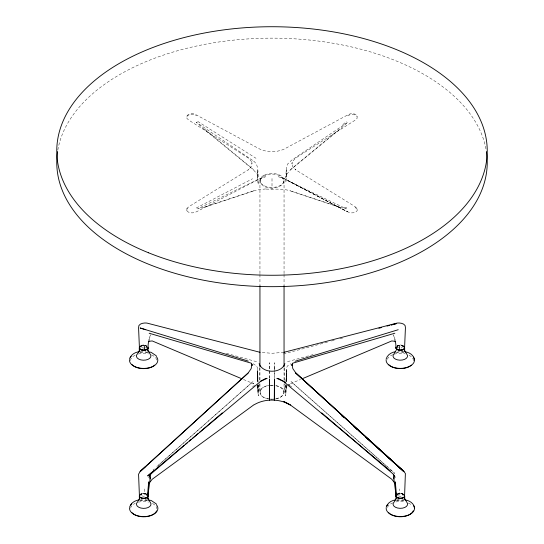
<?xml version="1.0" encoding="UTF-8"?>
<svg xmlns="http://www.w3.org/2000/svg" width="544" height="544" viewBox="0 0 544 544"><rect width="100%" height="100%" fill="white"/><g stroke="black" fill="none" stroke-linecap="round" stroke-linejoin="round"><path stroke-width="0.41" stroke-dasharray="2.72 2.04" d="M272.007 178.541L272 189.23M286.049 384.683L285.736 395.869L286.022 384.594M286.124 381.446L286.586 369.702L286.219 381.827M285.872 384.778L285.777 388.817L286.967 386.097M285.954 381.541L286.532 367.873L287.477 365.949L290.999 363.684M275.638 398.793C283.832 398.208 285.41 390.762 284.254 383.826M284.356 380.46L284.75 367.839M286.124 380.569L286.824 371.117L286.484 382.072M286.355 386.288L285.845 393.591L286.11 384.921M204.626 207.033L254.055 190.74L204.211 207.352L197.649 208.876L259.624 178.629L265.445 176.793L260.596 178.289L196.432 211.806C193.453 213.241 189.128 213.629 186.857 210.78L186.939 208.311L189.23 206.455L248.533 169.66L248.091 169.98L251.185 166.797L251.926 162.649L252.09 163.866L251.022 160.895L248.288 158.012L188.884 120.19L186.939 118.442L186.857 115.947C188.829 113.132 192.916 113.091 195.704 114.614L260.039 149.212C267.607 152.476 276.393 152.476 283.961 149.212L348.296 114.614C351.084 113.091 355.171 113.132 357.143 115.947L357.061 118.442L355.116 120.19L295.712 158.012L292.978 160.895L291.91 163.866L292.074 162.649L292.815 166.797L295.909 169.98L295.467 169.66L354.77 206.455L357.061 208.311L357.143 210.78C354.872 213.629 350.547 213.241 347.568 211.806L287.98 180.785L346.351 208.876L339.789 207.352L289.945 190.74L339.374 207.033M186.857 210.78L186.939 208.984L188.884 207.448M397.208 494.027L399.174 493.374L399.731 488.954M268.308 398.759C257.584 398.14 257.747 386.301 268.362 385.689M149.246 339.694L150.47 334.839L148.811 339.796M141.1 346.106L140.767 347.208A3.026 1.748 0 0 1 142.902 345.977M141.1 494.265L140.767 495.373A3.026 1.748 0 0 1 144.466 494.136A3.026 1.748 0 0 1 146.608 496.278M397.392 347.208L397.725 346.106M397.392 495.373L397.725 494.265M186.857 116.579L188.163 115.26L190.42 114.519L193.589 114.6L196.432 115.831M342.815 124.766L346.351 121.36M152.959 470.03L154.231 468.908M252.62 386.92L254.558 385.261M290.387 169.68L339.374 129.234M287.64 385.669L290.979 383.5L290.387 383.758L300.526 379.481M196.207 208.046L252.532 178.765M347.568 115.831L350.411 114.6L353.58 114.519L355.837 115.26L357.143 116.579M287.504 361.665L315.2 354.015M283.404 354.001L327.597 342.115M331.568 341.02L335.784 339.912M339.878 338.81L343.148 337.933M253.613 190.91L260.195 189.455L265.873 188.945L265.091 188.999C273.55 189.632 282.166 188.102 290.387 190.91M139.747 351.628L141.284 351.438M140.576 499.691L142.12 499.501M397.208 499.657L398.745 499.467M283.961 352.308L272.007 353.301L260.794 352.39M270.545 399.126A12.05 6.956 0 0 0 272 399.174L274.033 399.106M269.967 385.37L274.115 385.417M270.592 399.099L272 399.167M401.744 351.159L403.988 351.58M402.553 499.46L404.056 499.746M145.18 499.358L146.676 499.637M275.692 385.723C279.174 386.301 283.703 388.253 283.995 392.238M344.1 207.278L347.793 208.046M226.358 353.335L256.496 361.665M139.441 495.169A4.393 2.536 0 0 1 144.826 493.374L146.792 494.027M243.474 379.481L253.613 383.758L253.021 383.5L255.027 384.798M145.908 345.678L146.037 345.76A4.372 2.523 0 0 0 139.992 346.501L140.189 346.378A4.134 2.387 0 0 1 146.962 346.249M145.969 493.843L146.098 493.918A4.372 2.523 0 0 0 140.053 494.659L140.25 494.544A4.134 2.387 0 0 1 147.023 494.408M197.649 121.36L256.02 158.297M253.001 363.684L256.523 365.949L257.502 367.853L258.08 381.521M355.116 207.448L357.061 208.984L357.143 210.78M204.626 129.234L253.613 169.68M289.449 385.254L291.387 386.9L288.15 384.159M389.137 468.35L290.999 381.589L387.872 467.248M389.769 468.908L394.835 473.389L390.402 469.486M257.033 386.097L258.264 388.797L258.162 384.758M395.189 339.796L393.53 334.839L394.754 339.694M402.9 346.106L403.233 347.208A3.026 1.748 0 0 0 401.098 345.977M402.9 494.265L403.233 495.373A3.026 1.748 0 0 0 398.8 494.312A3.026 1.748 0 0 0 398.174 497.06M146.275 346.106L146.608 347.208M146.275 494.265L146.608 495.373M257.842 380.548L257.176 371.124L257.516 382.078M144.269 488.954L144.826 493.374M259.25 367.839L259.644 380.46M259.746 383.826L260.005 392.238M257.863 381.494L257.489 369.662L257.951 381.847M257.965 384.873L258.155 390.789L258.026 385.098M257.414 372.538L257.706 381.779M257.808 385.138L258.223 395.848L257.944 384.574M257.645 386.294L258.074 393.543L257.876 384.642M257.727 378.162L257.802 381.398M269.634 378.4L269.545 362.698L269.627 378.372M284.05 180.445L284.05 273.625M284.05 274.468L284.05 284.634M284.05 367.649L284.05 380.358M284.05 383.744L284.05 392.217M259.95 180.445L259.95 273.625M259.95 274.468L259.95 284.634M259.95 367.649L259.95 380.358M259.95 383.744L259.95 392.217M397.208 345.868A4.393 2.536 0 0 1 404.559 347.004M397.392 348.112A3.026 1.748 0 0 1 398.174 346.426M396.617 346.46A4.372 2.523 0 0 1 404.172 346.691M397.249 346.018A4.134 2.387 0 0 1 403.961 346.562M396.107 352.383A14.171 8.18 0 0 1 404.253 352.349M396.175 500.548A14.171 8.18 0 0 1 404.314 500.514M387.45 507.436A13.226 7.636 0 0 1 392.673 502.921M395.896 501.949A13.226 7.636 0 0 1 405.26 502.051M408.333 503.05A13.226 7.636 0 0 1 412.128 505.668M397.038 500.392A7.283 4.202 0 0 1 403.662 500.398M399.174 493.374A4.393 2.536 0 0 1 403.417 494.027M396.678 494.625A4.372 2.523 0 0 1 403.838 494.482M397.317 494.183A4.134 2.387 0 0 1 404.029 494.72M139.55 500.582A14.171 8.18 0 0 1 147.689 500.548M130.614 508.13A13.226 7.636 0 0 1 135.245 503.309M138.468 502.166A13.226 7.636 0 0 1 148.634 502.085M152.47 503.452A13.226 7.636 0 0 1 156.93 508.79M140.413 500.432A7.283 4.202 0 0 1 147.682 500.65M145.826 346.426A3.026 1.748 0 0 1 146.608 348.112M140.583 345.868A4.393 2.536 0 0 1 146.792 345.868M140.291 352.294A14.171 8.18 0 0 1 147.628 352.39M130.444 360.618A13.226 7.636 0 0 1 136.809 354.477M138.407 354.001A13.226 7.636 0 0 1 148.566 353.926M151.64 354.926A13.226 7.636 0 0 1 156.862 360.631M140.345 352.267A7.283 4.202 0 0 1 147.621 352.485M144.378 347.997A2.679 1.55 0 0 1 141.018 346.372A2.679 1.55 0 0 1 144.82 345.1A2.679 1.55 0 0 1 145.581 347.596M276.298 398.718A12.05 6.956 0 0 0 280.031 397.406L280.983 396.855A12.05 6.956 0 0 0 280.983 387.58L280.031 387.036A12.05 6.956 0 0 0 276.298 385.716M274.91 398.97A12.05 6.956 0 0 1 272.721 399.16M269.817 399.058A12.05 6.956 0 0 1 263.969 397.406L263.017 396.855A12.05 6.956 0 0 1 263.017 387.58L263.969 387.036A12.05 6.956 0 0 1 269.817 385.376M270.545 385.315A12.05 6.956 0 0 1 274.91 385.465M57.841 149.981A215.234 124.263 0 0 1 272 38.141A215.234 124.263 0 0 1 486.159 149.981M387.389 359.271A13.226 7.636 0 0 1 392.605 354.756M394.271 354.171A13.226 7.636 0 0 1 405.198 353.886M409.034 355.252A13.226 7.636 0 0 1 413.488 361.372M396.977 352.233A7.283 4.202 0 0 1 403.6 352.233M398.419 347.596A2.679 1.55 0 0 1 398.779 345.236A2.679 1.55 0 0 1 402.744 345.848A2.679 1.55 0 0 1 401.01 347.997M274.475 368.58L274.441 378.44L274.53 362.739L274.475 368.58M286.396 174.447L285.845 182.444L286.824 169.98L286.396 174.447M286.158 171.285L285.777 177.5L286.967 173.978L290.979 169.422L340.823 128.479L347.793 122.196L291.468 160.317L287.633 164.057L286.532 166.736L286.158 171.285M260.182 179.874C260.052 190.414 280.065 190.386 283.818 182.315C283.948 171.775 263.942 171.802 260.182 179.874M253.001 381.589L156.76 466.684L253.001 381.589M263.969 175.256L263.017 175.8A12.05 6.956 0 0 0 263.017 185.082L263.969 185.626A12.05 6.956 0 0 0 280.031 185.626L280.983 185.082A12.05 6.956 0 0 0 280.983 175.8L280.031 175.256A12.05 6.956 0 0 0 263.969 175.256M278.956 176.854L278.555 176.793L284.376 178.629L347.568 211.806L283.404 178.289L284.376 178.629L278.956 176.854M252.532 160.317L196.207 122.196L203.177 128.479L253.021 169.422L257.033 173.978L258.264 177.48C257.774 171.367 258.828 163.907 252.532 160.317M258.074 182.403L257.176 169.986L258.223 184.532L258.074 182.403M398.419 495.761A2.679 1.55 0 0 0 402.9 495.067A2.679 1.55 0 0 0 399.622 493.17A2.679 1.55 0 0 0 398.419 495.761M141.794 495.761A2.679 1.55 0 0 0 146.275 495.067A2.679 1.55 0 0 0 142.99 493.17A2.679 1.55 0 0 0 141.794 495.761"/><path stroke-width="0.82" d="M139.291 350.866L139.291 347.745A4.372 2.523 0 0 0 143.426 350.39A4.372 2.523 0 0 0 148.016 348.004L148.016 351.132M139.352 499.025L139.352 495.904A4.372 2.523 0 0 0 144.629 498.501A4.372 2.523 0 0 0 147.614 494.89M147.927 496.482L148.553 481.93L147.927 495.169A4.393 2.536 0 0 1 143.684 498.358A4.393 2.536 0 0 1 139.441 495.169M404.559 348.316L405.43 327.699C406.096 323.517 400.058 322.633 397.072 323.075L283.961 352.308M404.559 496.482L405.382 473.504L403.9 471.56L366.146 437.553M139.441 347.004A4.393 2.536 0 0 0 144.826 350.112L146.792 349.452L147.927 348.316L148.226 343.747L149.042 340.503M147.927 495.169L150.47 476.653L149.906 478.91M394.958 340.503L395.774 343.747L396.073 348.316L397.208 349.452L399.174 350.112L399.731 346.032M284.879 363.63C281.486 373.769 262.643 373.762 259.121 363.63M292.488 363.644L291.883 365.5L292.046 364.262L292.815 368.621L295.909 373.075L403.9 471.56L378.107 448.372M129.506 359.074C130.791 354.532 135.32 352.022 139.747 351.628M129.567 507.232C130.784 502.948 134.878 500.487 139.04 499.882M386.131 359.04C387.342 354.749 391.442 352.288 395.604 351.682M386.192 507.198C387.41 502.914 391.503 500.453 395.665 499.848M150.77 474.212L148.981 477.299L150.606 474.239L184.185 445.488M139.584 350.309L137.55 353.722A7.283 4.202 0 0 0 143.276 360.21A7.283 4.202 0 0 0 150.144 354.103L147.546 349.853M139.645 498.467L137.612 501.888A7.283 4.202 0 0 0 143.337 508.375A7.283 4.202 0 0 0 150.205 502.262L147.614 498.012L148.084 499.29L148.084 496.169M396.209 350.268L394.176 353.688A7.283 4.202 0 0 0 399.901 360.176A7.283 4.202 0 0 0 406.769 354.069L404.607 350.526M396.27 498.433L394.237 501.847A7.283 4.202 0 0 0 399.969 508.334A7.283 4.202 0 0 0 406.83 502.228L404.668 498.685M139.441 496.482L138.57 474.225L140.1 471.56L248.091 373.075L251.185 368.621L251.954 364.262L252.117 365.5L251.512 363.644M149.294 482.95L152.218 479.25L253.613 404.994M145.778 466.364L140.1 471.56L248.091 373.075M185.47 444.394L187.408 442.728M189.346 441.082L191.284 439.409M192.576 438.314L198.383 433.337M199.675 432.235L222.272 412.896M153.66 470.914L147.655 475.918L260.596 381.385L267.111 378.298L265.044 378.814L260.297 381.358M254.055 404.824C264.758 398.344 279.711 398.575 290.387 404.994L391.782 479.25L394.706 482.95M302.09 378.821L391.782 340.938L395.678 341.374M295.086 361.25L398.222 329.718M292.618 363.208L394.835 333.234M378.91 328.256L381.358 327.59M387.076 326.053L389.524 325.394M391.435 324.938L396.345 323.619L391.088 324.979M148.322 341.374L152.218 340.938L241.91 378.821M404.743 351.723C409.17 352.247 413.97 354.994 414.433 359.89M148.111 351.757L151.11 352.322L156.278 355.783M404.804 499.882C409.231 500.405 414.038 503.159 414.494 508.048M148.179 499.922L151.178 500.48L156.346 503.948M260.039 352.308L146.928 323.075C143.942 322.633 137.904 323.517 138.57 327.699L139.441 348.316M149.165 333.234L251.382 363.208M248.288 361.107L140.1 327.978L145.778 329.718M290.387 404.994L283.642 401.465L289.945 404.824M283.703 381.358L278.956 378.814L276.869 378.332L283.404 381.385L390.34 470.914M284.376 381.725L285.627 382.473M321.728 412.896L393.394 474.239L395.019 477.299L393.23 474.212M341.618 415.521L344.134 417.778M356.714 429.08L353.566 426.251L356.721 429.141M357.972 430.209L362.372 434.166M341.625 415.568L342.883 416.697M365.527 437.056L374.966 445.543M403.553 471.233L295.467 372.756L403.9 471.56M394.094 478.91L393.53 476.653L396.073 495.169A4.393 2.536 0 0 0 400.316 498.358A4.393 2.536 0 0 0 404.559 495.169M144.269 346.032L144.826 350.112M396.073 495.169L395.447 481.93L396.073 496.482M404.709 499.256L404.709 496.128A4.372 2.523 0 0 1 400.119 498.515A4.372 2.523 0 0 1 395.984 495.87L395.984 498.991M404.648 351.091L404.648 347.97A4.372 2.523 0 0 1 400.051 350.356A4.372 2.523 0 0 1 395.916 347.704M284.05 285.484L284.05 366.806M259.95 285.484L259.95 366.806M404.559 347.004A4.393 2.536 0 0 1 399.174 350.112M396.073 348.316A4.393 2.536 0 0 1 396.073 347.004M403.75 348.942A4.134 2.387 0 0 1 396.596 348.724M413.406 357.122A14.171 8.18 0 0 1 402.642 368.274A14.171 8.18 0 0 1 386.131 359.781M413.467 505.281A14.171 8.18 0 0 1 402.703 516.433A14.171 8.18 0 0 1 386.192 507.94M386.866 505.838A14.171 8.18 0 0 1 387.845 504.512M413.236 510.836A13.226 7.636 0 0 1 401.975 516.718A13.226 7.636 0 0 1 388.566 512.604M402.22 497.93A4.134 2.387 0 0 1 398.092 497.808M147.186 497.141A4.134 2.387 0 0 1 141.467 497.842M156.346 504.689A14.171 8.18 0 0 1 146.669 516.406A14.171 8.18 0 0 1 129.567 507.98M130.682 505.192A14.171 8.18 0 0 1 131.832 503.948M156.611 510.877A13.226 7.636 0 0 1 145.343 516.752A13.226 7.636 0 0 1 131.934 512.645M147.927 347.004A4.393 2.536 0 0 1 147.927 348.316M147.125 348.983A4.134 2.387 0 0 1 139.971 348.765M156.278 356.524A14.171 8.18 0 0 1 146.608 368.24A14.171 8.18 0 0 1 129.506 359.815M130.179 357.714A14.171 8.18 0 0 1 131.158 356.388M154.748 365.167A13.226 7.636 0 0 1 131.872 364.48M486.418 151.572A215.234 124.263 0 0 1 272 286.668A215.234 124.263 0 0 1 57.582 151.572M411.373 365.133A13.226 7.636 0 0 1 388.498 364.446M274.4 385.016L274.346 400.228L274.455 379.542L274.4 385.016M269.525 384.975L269.47 379.501L269.579 400.187L269.525 384.975M148.546 252.783A215.234 124.263 0 0 0 486.418 161.82A215.234 124.263 0 0 0 181.036 38.372A215.234 124.263 0 0 0 148.546 252.783"/></g></svg>
